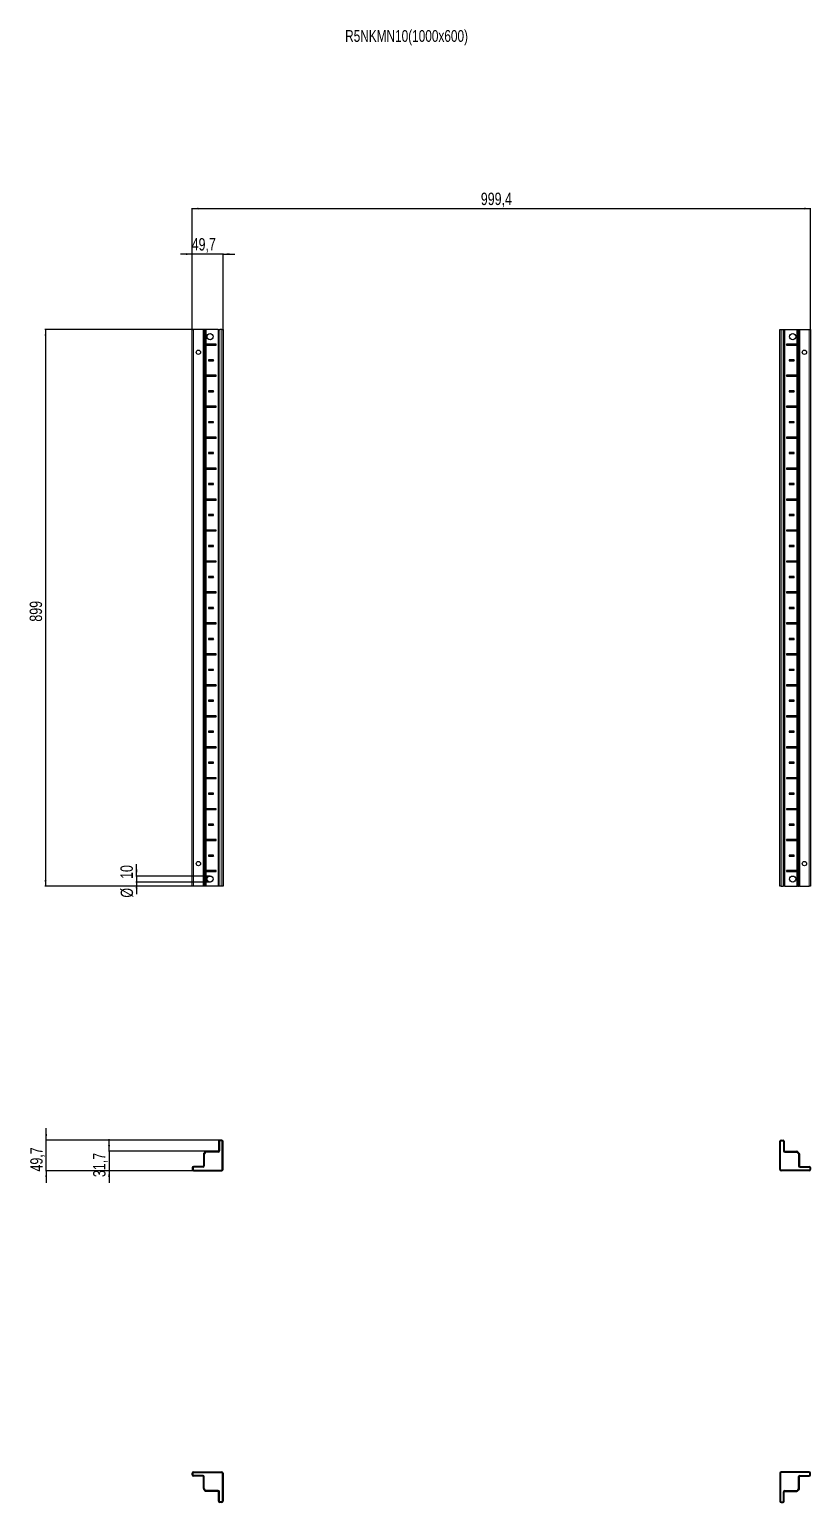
# Model space of a CAD drawing. Header units: millimetres. Extents: x -199 to 3538, y -1847 to 1507.
# Drawn here: x -199 to 1063, y -1847 to 532 of the extents above; entities that cross this region are included whole.
import ezdxf

# ---------------------------------------------------------------- set-up
doc = ezdxf.new("R2010")
doc.units = ezdxf.units.MM
doc.layers.add('FORMAT', color=7, linetype='Continuous')
doc.styles.add('SLDTEXTSTYLE0', font='TXT', dxfattribs={"width": 0.75})
doc.dimstyles.new('SLDDIMSTYLE0', dxfattribs={"dimtxt": 20, "dimasz": 10, "dimexe": 0, "dimexo": 0.0625, "dimgap": 5, "dimtad": 2, "dimdec": 1, "dimrnd": 1e-09, "dimzin": 12, "dimdsep": 46, "dimtxsty": 'SLDTEXTSTYLE0', "dimsah": 1, "dimcen": 0.09, "dimadec": 0, "dimazin": 3, "dimtfac": 1, "dimtofl": 0, "dimtmove": 0, "dimatfit": 3, "dimfxl": 0, "dimfrac": 2, "dimtolj": 1, "dimtzin": 12, "dimarcsym": 0})
doc.dimstyles.new('SLDDIMSTYLE1', dxfattribs={"dimtxt": 20, "dimasz": 10, "dimexe": 0, "dimexo": 0.0625, "dimgap": 5, "dimtad": 2, "dimdec": 1, "dimrnd": 1e-09, "dimzin": 12, "dimdsep": 46, "dimtxsty": 'SLDTEXTSTYLE0', "dimsah": 1, "dimcen": 0.09, "dimadec": 0, "dimazin": 3, "dimtfac": 1, "dimtmove": 0, "dimatfit": 0, "dimfxl": 0, "dimfrac": 2, "dimtolj": 1, "dimtzin": 12, "dimarcsym": 0})

# ---------------------------------------------------------------- blocks, each defined once
blk = doc.blocks.new('_D')
at = {"layer": 'FORMAT'}
for p, q in [((86.4, 47.2), (-174.2, 47.2)), ((-173.2, 47.2), (-173.2, -851.8)), ((86.4, -851.8), (-174.2, -851.8))]:
    blk.add_line(p, q, dxfattribs=at)
for points in [[(-173.2, 47.2), (-174.7, 37.2), (-171.6, 37.2)], [(-173.2, -851.8), (-171.6, -841.8), (-174.7, -841.8)]]:
    blk.add_solid(points, dxfattribs=at)
at = {"layer": 'FORMAT', "insert": (-198.9, -424.5), "char_height": 20, "attachment_point": 1, "rotation": 90, "style": 'SLDTEXTSTYLE0'}
blk.add_mtext('899', dxfattribs=at)
blk = doc.blocks.new('_D_1')
at = {"layer": 'FORMAT'}
for p, q in [((64, 47.2), (64, 243.6)), ((64, 242.6), (1063.4, 242.6)), ((1063.4, 47.2), (1063.4, 243.6))]:
    blk.add_line(p, q, dxfattribs=at)
for points in [[(64, 242.6), (74, 241.1), (74, 244.2)], [(1063.4, 242.6), (1053.4, 244.2), (1053.4, 241.1)]]:
    blk.add_solid(points, dxfattribs=at)
at = {"layer": 'FORMAT', "insert": (530.4, 268.4), "char_height": 20, "attachment_point": 1, "style": 'SLDTEXTSTYLE0'}
blk.add_mtext('999,4', dxfattribs=at)
blk = doc.blocks.new('_D_2')
at = {"layer": 'FORMAT'}
for p, q in [((64, 169.2), (44.7, 169.2)), ((64, 47.2), (64, 170.2)), ((113.7, 169.2), (64, 169.2)), ((113.7, 47.2), (113.7, 170.2)), ((113.7, 169.2), (132.9, 169.2))]:
    blk.add_line(p, q, dxfattribs=at)
for points in [[(64, 169.2), (54, 170.7), (54, 167.7)], [(113.7, 169.2), (123.7, 167.7), (123.7, 170.7)]]:
    blk.add_solid(points, dxfattribs=at)
at = {"layer": 'FORMAT', "insert": (63, 195), "char_height": 20, "attachment_point": 1, "style": 'SLDTEXTSTYLE0'}
blk.add_mtext('49,7', dxfattribs=at)
blk = doc.blocks.new('_D_3')
at = {"layer": 'FORMAT'}
for p, q in [((-26, -835.3), (-26, -816.1)), ((92.8, -835.3), (-27, -835.3)), ((92.8, -845.3), (-27, -845.3)), ((-26, -835.3), (-26, -845.3)), ((-26, -845.3), (-26, -864.5))]:
    blk.add_line(p, q, dxfattribs=at)
for points in [[(-26, -835.3), (-24.5, -825.3), (-27.6, -825.3)], [(-26, -845.3), (-27.6, -855.3), (-24.5, -855.3)]]:
    blk.add_solid(points, dxfattribs=at)
at = {"layer": 'FORMAT', "char_height": 20, "attachment_point": 1, "rotation": 90, "style": 'SLDTEXTSTYLE0'}
for s, insert in [('10', (-52.1, -840)), ('%%c', (-51.8, -870.2))]:
    blk.add_mtext(s, dxfattribs=dict(at, insert=insert))
blk = doc.blocks.new('_D_5')
at = {"layer": 'FORMAT'}
for p, q in [((-172.2, -1261.8), (-172.2, -1242.5)), ((108.5, -1261.8), (-173.2, -1261.8)), ((-172.2, -1311.5), (-172.2, -1261.8)), ((66, -1311.5), (-173.2, -1311.5)), ((-172.2, -1311.5), (-172.2, -1330.7))]:
    blk.add_line(p, q, dxfattribs=at)
for points in [[(-172.2, -1261.8), (-170.6, -1251.8), (-173.7, -1251.8)], [(-172.2, -1311.5), (-173.7, -1321.5), (-170.6, -1321.5)]]:
    blk.add_solid(points, dxfattribs=at)
at = {"layer": 'FORMAT', "insert": (-197.9, -1312.5), "char_height": 20, "attachment_point": 1, "rotation": 90, "style": 'SLDTEXTSTYLE0'}
blk.add_mtext('49,7', dxfattribs=at)
blk = doc.blocks.new('_D_6')
at = {"layer": 'FORMAT'}
for p, q in [((-70.5, -1279.8), (-70.5, -1260.5)), ((86.4, -1279.8), (-71.5, -1279.8)), ((-70.5, -1279.8), (-70.5, -1311.5)), ((66, -1311.5), (-71.5, -1311.5)), ((-70.5, -1311.5), (-70.5, -1330.7))]:
    blk.add_line(p, q, dxfattribs=at)
for points in [[(-70.5, -1279.8), (-69, -1269.8), (-72.1, -1269.8)], [(-70.5, -1311.5), (-72.1, -1321.5), (-69, -1321.5)]]:
    blk.add_solid(points, dxfattribs=at)
at = {"layer": 'FORMAT', "insert": (-96.3, -1321.5), "char_height": 20, "attachment_point": 1, "rotation": 90, "style": 'SLDTEXTSTYLE0'}
blk.add_mtext('31,7', dxfattribs=at)

msp = doc.modelspace()

# ---------------------------------------------------------------- linework, layer by layer
at = {"color": 7, "linetype": 'Continuous', "lineweight": 25}
for p, q in [((63.98, -851.79), (63.98, 47.21)), ((63.98, 47.21), (65.98, 47.21)), ((81.33, 47.21), (65.98, 47.21)), ((81.33, 47.21), (81.98, 47.21)), ((81.98, -851.79), (81.98, 47.21)), ((81.98, 47.21), (82.56, 47.21)), ((83.77, 47.21), (82.56, 47.21)), ((83.77, -851.79), (83.77, 47.21)), ((83.8, 47.21), (83.77, 47.21)), ((83.8, -851.79), (83.8, 47.21)), ((85.01, 47.21), (83.8, 47.21)), ((85.01, 47.21), (86.42, 47.21)), ((105.83, 47.21), (86.42, 47.21)), ((105.83, 47.21), (106.48, 47.21)), ((106.48, -851.79), (106.48, 47.21)), ((106.48, 47.21), (108.48, 47.21)), ((111.68, 47.21), (108.48, 47.21)), ((111.68, 47.21), (113.68, 47.21)), ((113.68, 47.21), (113.68, -851.79)), ((1013.68, -851.79), (1013.68, 47.21)), ((1013.68, 47.21), (1015.68, 47.21)), ((1015.68, 47.21), (1018.88, 47.21)), ((1018.88, 47.21), (1020.88, 47.21)), ((1020.88, 47.21), (1020.88, -851.79)), ((1020.88, 47.21), (1021.53, 47.21)), ((1021.53, 47.21), (1040.93, 47.21)), ((1040.93, 47.21), (1042.34, 47.21)), ((1042.34, 47.21), (1043.55, 47.21)), ((1043.55, 47.21), (1043.55, -851.79)), ((1043.55, 47.21), (1043.58, 47.21)), ((1043.58, 47.21), (1043.58, -851.79)), ((1043.58, 47.21), (1044.79, 47.21)), ((1044.79, 47.21), (1045.38, 47.21)), ((1045.38, 47.21), (1045.38, -851.79)), ((1045.38, 47.21), (1046.03, 47.21)), ((1046.03, 47.21), (1061.38, 47.21)), ((1061.38, 47.21), (1063.38, 47.21)), ((1063.38, 47.21), (1063.38, -851.79)), ((85.93, 23.35), (85.93, 22.06)), ((86.58, 22.71), (85.93, 23.35)), ((86.58, 22.71), (85.93, 22.06)), ((102.83, 23.46), (86.42, 23.46)), ((86.42, 21.96), (102.83, 21.96)), ((102.08, 22.71), (86.58, 22.71)), ((102.08, 22.71), (102.83, 23.46)), ((102.08, 22.71), (102.83, 21.96)), ((102.83, 21.96), (102.83, 23.46)), ((1025.28, 22.71), (1024.53, 23.46)), ((1040.93, 23.46), (1024.53, 23.46)), ((1024.53, 23.46), (1024.53, 21.96)), ((1025.28, 22.71), (1024.53, 21.96)), ((1024.53, 21.96), (1040.93, 21.96)), ((1025.28, 22.71), (1040.78, 22.71)), ((1040.78, 22.71), (1041.42, 23.35)), ((1040.78, 22.71), (1041.42, 22.06)), ((1041.42, 22.06), (1041.42, 23.35)), ((98.33, -1.54), (90.33, -1.54)), ((90.33, -1.54), (90.33, -3.04)), ((91.08, -2.29), (90.33, -1.54)), ((91.08, -2.29), (90.33, -3.04)), ((90.33, -3.04), (98.33, -3.04)), ((97.58, -2.29), (91.08, -2.29)), ((97.58, -2.29), (98.33, -1.54)), ((97.58, -2.29), (98.33, -3.04)), ((98.33, -3.04), (98.33, -1.54)), ((1029.78, -2.29), (1029.03, -1.54)), ((1029.03, -1.54), (1029.03, -3.04)), ((1037.03, -1.54), (1029.03, -1.54)), ((1029.78, -2.29), (1029.03, -3.04)), ((1029.03, -3.04), (1037.03, -3.04)), ((1029.78, -2.29), (1036.28, -2.29)), ((1036.28, -2.29), (1037.03, -1.54)), ((1036.28, -2.29), (1037.03, -3.04)), ((1037.03, -3.04), (1037.03, -1.54)), ((85.93, -26.65), (85.93, -27.94)), ((86.58, -27.29), (85.93, -26.65)), ((86.58, -27.29), (85.93, -27.94)), ((102.83, -26.54), (86.42, -26.54)), ((86.42, -28.04), (102.83, -28.04)), ((102.08, -27.29), (86.58, -27.29)), ((102.08, -27.29), (102.83, -26.54)), ((102.08, -27.29), (102.83, -28.04)), ((102.83, -28.04), (102.83, -26.54)), ((1025.28, -27.29), (1024.53, -26.54)), ((1040.93, -26.54), (1024.53, -26.54)), ((1024.53, -26.54), (1024.53, -28.04)), ((1025.28, -27.29), (1024.53, -28.04)), ((1024.53, -28.04), (1040.93, -28.04)), ((1025.28, -27.29), (1040.78, -27.29)), ((1040.78, -27.29), (1041.42, -26.65)), ((1040.78, -27.29), (1041.42, -27.94)), ((1041.42, -27.94), (1041.42, -26.65)), ((98.33, -51.54), (90.33, -51.54)), ((90.33, -51.54), (90.33, -53.04)), ((91.08, -52.29), (90.33, -51.54)), ((91.08, -52.29), (90.33, -53.04)), ((90.33, -53.04), (98.33, -53.04)), ((97.58, -52.29), (91.08, -52.29)), ((97.58, -52.29), (98.33, -51.54)), ((97.58, -52.29), (98.33, -53.04)), ((98.33, -53.04), (98.33, -51.54)), ((1029.78, -52.29), (1029.03, -51.54)), ((1037.03, -51.54), (1029.03, -51.54)), ((1029.03, -51.54), (1029.03, -53.04)), ((1029.78, -52.29), (1029.03, -53.04)), ((1029.03, -53.04), (1037.03, -53.04)), ((1029.78, -52.29), (1036.28, -52.29)), ((1036.28, -52.29), (1037.03, -51.54)), ((1036.28, -52.29), (1037.03, -53.04)), ((1037.03, -53.04), (1037.03, -51.54)), ((85.93, -76.65), (85.93, -77.94)), ((86.58, -77.29), (85.93, -76.65)), ((86.58, -77.29), (85.93, -77.94)), ((102.83, -76.54), (86.42, -76.54)), ((86.42, -78.04), (102.83, -78.04)), ((102.08, -77.29), (86.58, -77.29)), ((102.08, -77.29), (102.83, -76.54)), ((102.08, -77.29), (102.83, -78.04)), ((102.83, -78.04), (102.83, -76.54)), ((1025.28, -77.29), (1024.53, -76.54)), ((1040.93, -76.54), (1024.53, -76.54)), ((1024.53, -76.54), (1024.53, -78.04)), ((1025.28, -77.29), (1024.53, -78.04)), ((1024.53, -78.04), (1040.93, -78.04)), ((1025.28, -77.29), (1040.78, -77.29)), ((1040.78, -77.29), (1041.42, -76.65)), ((1040.78, -77.29), (1041.42, -77.94)), ((1041.42, -77.94), (1041.42, -76.65)), ((98.33, -101.54), (90.33, -101.54)), ((90.33, -101.54), (90.33, -103.04)), ((91.08, -102.29), (90.33, -101.54)), ((91.08, -102.29), (90.33, -103.04)), ((90.33, -103.04), (98.33, -103.04)), ((97.58, -102.29), (91.08, -102.29)), ((97.58, -102.29), (98.33, -101.54)), ((97.58, -102.29), (98.33, -103.04)), ((98.33, -103.04), (98.33, -101.54)), ((1029.78, -102.29), (1029.03, -101.54)), ((1037.03, -101.54), (1029.03, -101.54)), ((1029.03, -101.54), (1029.03, -103.04)), ((1029.78, -102.29), (1029.03, -103.04)), ((1029.03, -103.04), (1037.03, -103.04)), ((1029.78, -102.29), (1036.28, -102.29)), ((1036.28, -102.29), (1037.03, -101.54)), ((1036.28, -102.29), (1037.03, -103.04)), ((1037.03, -103.04), (1037.03, -101.54)), ((85.93, -126.65), (85.93, -127.94)), ((86.58, -127.29), (85.93, -126.65)), ((86.58, -127.29), (85.93, -127.94)), ((102.83, -126.54), (86.42, -126.54)), ((86.42, -128.04), (102.83, -128.04)), ((102.08, -127.29), (86.58, -127.29)), ((102.08, -127.29), (102.83, -126.54)), ((102.08, -127.29), (102.83, -128.04)), ((102.83, -128.04), (102.83, -126.54)), ((1025.28, -127.29), (1024.53, -126.54)), ((1040.93, -126.54), (1024.53, -126.54)), ((1024.53, -126.54), (1024.53, -128.04)), ((1025.28, -127.29), (1024.53, -128.04)), ((1024.53, -128.04), (1040.93, -128.04)), ((1025.28, -127.29), (1040.78, -127.29)), ((1040.78, -127.29), (1041.42, -126.65)), ((1040.78, -127.29), (1041.42, -127.94)), ((1041.42, -127.94), (1041.42, -126.65)), ((98.33, -151.54), (90.33, -151.54)), ((90.33, -151.54), (90.33, -153.04)), ((91.08, -152.29), (90.33, -151.54)), ((91.08, -152.29), (90.33, -153.04)), ((90.33, -153.04), (98.33, -153.04)), ((97.58, -152.29), (91.08, -152.29)), ((97.58, -152.29), (98.33, -151.54)), ((97.58, -152.29), (98.33, -153.04)), ((98.33, -153.04), (98.33, -151.54)), ((1029.78, -152.29), (1029.03, -151.54)), ((1037.03, -151.54), (1029.03, -151.54)), ((1029.03, -151.54), (1029.03, -153.04)), ((1029.78, -152.29), (1029.03, -153.04)), ((1029.03, -153.04), (1037.03, -153.04)), ((1029.78, -152.29), (1036.28, -152.29)), ((1036.28, -152.29), (1037.03, -151.54)), ((1036.28, -152.29), (1037.03, -153.04)), ((1037.03, -153.04), (1037.03, -151.54)), ((85.93, -176.65), (85.93, -177.94)), ((86.58, -177.29), (85.93, -176.65)), ((86.58, -177.29), (85.93, -177.94)), ((102.83, -176.54), (86.42, -176.54)), ((86.42, -178.04), (102.83, -178.04)), ((102.08, -177.29), (86.58, -177.29)), ((102.08, -177.29), (102.83, -176.54)), ((102.08, -177.29), (102.83, -178.04)), ((102.83, -178.04), (102.83, -176.54)), ((1025.28, -177.29), (1024.53, -176.54)), ((1040.93, -176.54), (1024.53, -176.54)), ((1024.53, -176.54), (1024.53, -178.04)), ((1025.28, -177.29), (1024.53, -178.04)), ((1024.53, -178.04), (1040.93, -178.04)), ((1025.28, -177.29), (1040.78, -177.29)), ((1040.78, -177.29), (1041.42, -176.65)), ((1040.78, -177.29), (1041.42, -177.94)), ((1041.42, -177.94), (1041.42, -176.65)), ((98.33, -201.54), (90.33, -201.54)), ((90.33, -201.54), (90.33, -203.04)), ((91.08, -202.29), (90.33, -201.54)), ((91.08, -202.29), (90.33, -203.04)), ((90.33, -203.04), (98.33, -203.04)), ((97.58, -202.29), (91.08, -202.29)), ((97.58, -202.29), (98.33, -201.54)), ((97.58, -202.29), (98.33, -203.04)), ((98.33, -203.04), (98.33, -201.54)), ((1029.78, -202.29), (1029.03, -201.54)), ((1037.03, -201.54), (1029.03, -201.54)), ((1029.03, -201.54), (1029.03, -203.04)), ((1029.78, -202.29), (1029.03, -203.04)), ((1029.03, -203.04), (1037.03, -203.04)), ((1029.78, -202.29), (1036.28, -202.29)), ((1036.28, -202.29), (1037.03, -201.54)), ((1036.28, -202.29), (1037.03, -203.04)), ((1037.03, -203.04), (1037.03, -201.54)), ((85.93, -226.65), (85.93, -227.94)), ((86.58, -227.29), (85.93, -226.65)), ((86.58, -227.29), (85.93, -227.94)), ((102.83, -226.54), (86.42, -226.54)), ((86.42, -228.04), (102.83, -228.04)), ((102.08, -227.29), (86.58, -227.29)), ((102.08, -227.29), (102.83, -226.54)), ((102.08, -227.29), (102.83, -228.04)), ((102.83, -228.04), (102.83, -226.54)), ((1025.28, -227.29), (1024.53, -226.54)), ((1040.93, -226.54), (1024.53, -226.54)), ((1024.53, -226.54), (1024.53, -228.04)), ((1025.28, -227.29), (1024.53, -228.04)), ((1024.53, -228.04), (1040.93, -228.04)), ((1025.28, -227.29), (1040.78, -227.29)), ((1040.78, -227.29), (1041.42, -226.65)), ((1040.78, -227.29), (1041.42, -227.94)), ((1041.42, -227.94), (1041.42, -226.65)), ((98.33, -251.54), (90.33, -251.54)), ((90.33, -251.54), (90.33, -253.04)), ((91.08, -252.29), (90.33, -251.54)), ((91.08, -252.29), (90.33, -253.04)), ((90.33, -253.04), (98.33, -253.04)), ((97.58, -252.29), (91.08, -252.29)), ((97.58, -252.29), (98.33, -251.54)), ((97.58, -252.29), (98.33, -253.04)), ((98.33, -253.04), (98.33, -251.54)), ((1037.03, -251.54), (1029.03, -251.54)), ((1029.03, -251.54), (1029.03, -253.04)), ((1029.78, -252.29), (1029.03, -251.54)), ((1029.78, -252.29), (1029.03, -253.04)), ((1029.03, -253.04), (1037.03, -253.04)), ((1029.78, -252.29), (1036.28, -252.29)), ((1036.28, -252.29), (1037.03, -251.54)), ((1036.28, -252.29), (1037.03, -253.04)), ((1037.03, -253.04), (1037.03, -251.54)), ((85.93, -276.65), (85.93, -277.94)), ((86.58, -277.29), (85.93, -276.65)), ((86.58, -277.29), (85.93, -277.94)), ((102.83, -276.54), (86.42, -276.54)), ((86.42, -278.04), (102.83, -278.04)), ((102.08, -277.29), (86.58, -277.29)), ((102.08, -277.29), (102.83, -276.54)), ((102.08, -277.29), (102.83, -278.04)), ((102.83, -278.04), (102.83, -276.54)), ((1040.93, -276.54), (1024.53, -276.54)), ((1024.53, -276.54), (1024.53, -278.04)), ((1025.28, -277.29), (1024.53, -276.54)), ((1025.28, -277.29), (1024.53, -278.04)), ((1024.53, -278.04), (1040.93, -278.04)), ((1025.28, -277.29), (1040.78, -277.29)), ((1040.78, -277.29), (1041.42, -276.65)), ((1040.78, -277.29), (1041.42, -277.94)), ((1041.42, -277.94), (1041.42, -276.65)), ((98.33, -301.54), (90.33, -301.54)), ((90.33, -301.54), (90.33, -303.04)), ((91.08, -302.29), (90.33, -301.54)), ((91.08, -302.29), (90.33, -303.04)), ((90.33, -303.04), (98.33, -303.04)), ((97.58, -302.29), (91.08, -302.29)), ((97.58, -302.29), (98.33, -301.54)), ((97.58, -302.29), (98.33, -303.04)), ((98.33, -303.04), (98.33, -301.54)), ((1037.03, -301.54), (1029.03, -301.54)), ((1029.03, -301.54), (1029.03, -303.04)), ((1029.78, -302.29), (1029.03, -301.54)), ((1029.78, -302.29), (1029.03, -303.04)), ((1029.03, -303.04), (1037.03, -303.04)), ((1029.78, -302.29), (1036.28, -302.29)), ((1036.28, -302.29), (1037.03, -301.54)), ((1036.28, -302.29), (1037.03, -303.04)), ((1037.03, -303.04), (1037.03, -301.54)), ((85.93, -326.65), (85.93, -327.94)), ((86.58, -327.29), (85.93, -326.65)), ((86.58, -327.29), (85.93, -327.94)), ((102.83, -326.54), (86.42, -326.54)), ((86.42, -328.04), (102.83, -328.04)), ((102.08, -327.29), (86.58, -327.29)), ((102.08, -327.29), (102.83, -326.54)), ((102.08, -327.29), (102.83, -328.04)), ((102.83, -328.04), (102.83, -326.54)), ((1040.93, -326.54), (1024.53, -326.54)), ((1024.53, -326.54), (1024.53, -328.04)), ((1025.28, -327.29), (1024.53, -326.54)), ((1025.28, -327.29), (1024.53, -328.04)), ((1024.53, -328.04), (1040.93, -328.04)), ((1025.28, -327.29), (1040.78, -327.29)), ((1040.78, -327.29), (1041.42, -326.65)), ((1040.78, -327.29), (1041.42, -327.94)), ((1041.42, -327.94), (1041.42, -326.65)), ((98.33, -351.54), (90.33, -351.54)), ((90.33, -351.54), (90.33, -353.04)), ((91.08, -352.29), (90.33, -351.54)), ((91.08, -352.29), (90.33, -353.04)), ((90.33, -353.04), (98.33, -353.04)), ((97.58, -352.29), (91.08, -352.29)), ((97.58, -352.29), (98.33, -351.54)), ((97.58, -352.29), (98.33, -353.04)), ((98.33, -353.04), (98.33, -351.54)), ((1037.03, -351.54), (1029.03, -351.54)), ((1029.03, -351.54), (1029.03, -353.04)), ((1029.78, -352.29), (1029.03, -351.54)), ((1029.78, -352.29), (1029.03, -353.04)), ((1029.03, -353.04), (1037.03, -353.04)), ((1029.78, -352.29), (1036.28, -352.29)), ((1036.28, -352.29), (1037.03, -351.54)), ((1036.28, -352.29), (1037.03, -353.04)), ((1037.03, -353.04), (1037.03, -351.54)), ((85.93, -376.65), (85.93, -377.94)), ((86.58, -377.29), (85.93, -376.65)), ((86.58, -377.29), (85.93, -377.94)), ((102.83, -376.54), (86.42, -376.54)), ((86.42, -378.04), (102.83, -378.04)), ((102.08, -377.29), (86.58, -377.29)), ((102.08, -377.29), (102.83, -376.54)), ((102.08, -377.29), (102.83, -378.04)), ((102.83, -378.04), (102.83, -376.54)), ((1040.93, -376.54), (1024.53, -376.54)), ((1024.53, -376.54), (1024.53, -378.04)), ((1025.28, -377.29), (1024.53, -376.54)), ((1025.28, -377.29), (1024.53, -378.04)), ((1024.53, -378.04), (1040.93, -378.04)), ((1025.28, -377.29), (1040.78, -377.29)), ((1040.78, -377.29), (1041.42, -376.65)), ((1040.78, -377.29), (1041.42, -377.94)), ((1041.42, -377.94), (1041.42, -376.65)), ((98.33, -401.54), (90.33, -401.54)), ((90.33, -401.54), (90.33, -403.04)), ((91.08, -402.29), (90.33, -401.54)), ((91.08, -402.29), (90.33, -403.04)), ((90.33, -403.04), (98.33, -403.04)), ((97.58, -402.29), (91.08, -402.29)), ((97.58, -402.29), (98.33, -401.54)), ((97.58, -402.29), (98.33, -403.04)), ((98.33, -403.04), (98.33, -401.54)), ((1037.03, -401.54), (1029.03, -401.54)), ((1029.03, -401.54), (1029.03, -403.04)), ((1029.78, -402.29), (1029.03, -401.54)), ((1029.78, -402.29), (1029.03, -403.04)), ((1029.03, -403.04), (1037.03, -403.04)), ((1029.78, -402.29), (1036.28, -402.29)), ((1036.28, -402.29), (1037.03, -401.54)), ((1036.28, -402.29), (1037.03, -403.04)), ((1037.03, -403.04), (1037.03, -401.54)), ((85.93, -426.65), (85.93, -427.94)), ((86.58, -427.29), (85.93, -426.65)), ((86.58, -427.29), (85.93, -427.94)), ((102.83, -426.54), (86.42, -426.54)), ((86.42, -428.04), (102.83, -428.04)), ((102.08, -427.29), (86.58, -427.29)), ((102.08, -427.29), (102.83, -426.54)), ((102.08, -427.29), (102.83, -428.04)), ((102.83, -428.04), (102.83, -426.54)), ((1040.93, -426.54), (1024.53, -426.54)), ((1024.53, -426.54), (1024.53, -428.04)), ((1025.28, -427.29), (1024.53, -426.54)), ((1025.28, -427.29), (1024.53, -428.04)), ((1024.53, -428.04), (1040.93, -428.04)), ((1025.28, -427.29), (1040.78, -427.29)), ((1040.78, -427.29), (1041.42, -426.65)), ((1040.78, -427.29), (1041.42, -427.94)), ((1041.42, -427.94), (1041.42, -426.65)), ((98.33, -451.54), (90.33, -451.54)), ((90.33, -451.54), (90.33, -453.04)), ((91.08, -452.29), (90.33, -451.54)), ((97.58, -452.29), (98.33, -451.54)), ((98.33, -453.04), (98.33, -451.54)), ((1037.03, -451.54), (1029.03, -451.54)), ((1029.03, -451.54), (1029.03, -453.04)), ((1029.78, -452.29), (1029.03, -451.54)), ((1036.28, -452.29), (1037.03, -451.54)), ((1037.03, -453.04), (1037.03, -451.54)), ((91.08, -452.29), (90.33, -453.04)), ((90.33, -453.04), (98.33, -453.04)), ((97.58, -452.29), (91.08, -452.29)), ((97.58, -452.29), (98.33, -453.04)), ((1029.78, -452.29), (1029.03, -453.04)), ((1029.03, -453.04), (1037.03, -453.04)), ((1029.78, -452.29), (1036.28, -452.29)), ((1036.28, -452.29), (1037.03, -453.04)), ((85.93, -476.65), (85.93, -477.94)), ((86.58, -477.29), (85.93, -476.65)), ((86.58, -477.29), (85.93, -477.94)), ((102.83, -476.54), (86.42, -476.54)), ((86.42, -478.04), (102.83, -478.04)), ((102.08, -477.29), (86.58, -477.29)), ((102.08, -477.29), (102.83, -476.54)), ((102.08, -477.29), (102.83, -478.04)), ((102.83, -478.04), (102.83, -476.54)), ((1040.93, -476.54), (1024.53, -476.54)), ((1024.53, -476.54), (1024.53, -478.04)), ((1025.28, -477.29), (1024.53, -476.54)), ((1025.28, -477.29), (1024.53, -478.04)), ((1024.53, -478.04), (1040.93, -478.04)), ((1025.28, -477.29), (1040.78, -477.29)), ((1040.78, -477.29), (1041.42, -476.65)), ((1040.78, -477.29), (1041.42, -477.94)), ((1041.42, -477.94), (1041.42, -476.65)), ((98.33, -501.54), (90.33, -501.54)), ((90.33, -501.54), (90.33, -503.04)), ((91.08, -502.29), (90.33, -501.54)), ((91.08, -502.29), (90.33, -503.04)), ((90.33, -503.04), (98.33, -503.04)), ((97.58, -502.29), (91.08, -502.29)), ((97.58, -502.29), (98.33, -501.54)), ((97.58, -502.29), (98.33, -503.04)), ((98.33, -503.04), (98.33, -501.54)), ((1037.03, -501.54), (1029.03, -501.54)), ((1029.03, -501.54), (1029.03, -503.04)), ((1029.78, -502.29), (1029.03, -501.54)), ((1029.78, -502.29), (1029.03, -503.04)), ((1029.03, -503.04), (1037.03, -503.04)), ((1029.78, -502.29), (1036.28, -502.29)), ((1036.28, -502.29), (1037.03, -501.54)), ((1036.28, -502.29), (1037.03, -503.04)), ((1037.03, -503.04), (1037.03, -501.54)), ((85.93, -526.65), (85.93, -527.94)), ((86.58, -527.29), (85.93, -526.65)), ((86.58, -527.29), (85.93, -527.94)), ((102.83, -526.54), (86.42, -526.54)), ((86.42, -528.04), (102.83, -528.04)), ((102.08, -527.29), (86.58, -527.29)), ((102.08, -527.29), (102.83, -526.54)), ((102.08, -527.29), (102.83, -528.04)), ((102.83, -528.04), (102.83, -526.54)), ((1040.93, -526.54), (1024.53, -526.54)), ((1024.53, -526.54), (1024.53, -528.04)), ((1025.28, -527.29), (1024.53, -526.54)), ((1025.28, -527.29), (1024.53, -528.04)), ((1024.53, -528.04), (1040.93, -528.04)), ((1025.28, -527.29), (1040.78, -527.29)), ((1040.78, -527.29), (1041.42, -526.65)), ((1040.78, -527.29), (1041.42, -527.94)), ((1041.42, -527.94), (1041.42, -526.65)), ((98.33, -551.54), (90.33, -551.54)), ((90.33, -551.54), (90.33, -553.04)), ((91.08, -552.29), (90.33, -551.54)), ((91.08, -552.29), (90.33, -553.04)), ((90.33, -553.04), (98.33, -553.04)), ((97.58, -552.29), (91.08, -552.29)), ((97.58, -552.29), (98.33, -551.54)), ((97.58, -552.29), (98.33, -553.04)), ((98.33, -553.04), (98.33, -551.54)), ((1037.03, -551.54), (1029.03, -551.54)), ((1029.03, -551.54), (1029.03, -553.04)), ((1029.78, -552.29), (1029.03, -551.54)), ((1029.78, -552.29), (1029.03, -553.04)), ((1029.03, -553.04), (1037.03, -553.04)), ((1029.78, -552.29), (1036.28, -552.29)), ((1036.28, -552.29), (1037.03, -551.54)), ((1036.28, -552.29), (1037.03, -553.04)), ((1037.03, -553.04), (1037.03, -551.54)), ((85.93, -576.65), (85.93, -577.94)), ((86.58, -577.29), (85.93, -576.65)), ((86.58, -577.29), (85.93, -577.94)), ((102.83, -576.54), (86.42, -576.54)), ((86.42, -578.04), (102.83, -578.04)), ((102.08, -577.29), (86.58, -577.29)), ((102.08, -577.29), (102.83, -576.54)), ((102.08, -577.29), (102.83, -578.04)), ((102.83, -578.04), (102.83, -576.54)), ((1040.93, -576.54), (1024.53, -576.54)), ((1024.53, -576.54), (1024.53, -578.04)), ((1025.28, -577.29), (1024.53, -576.54)), ((1025.28, -577.29), (1024.53, -578.04)), ((1024.53, -578.04), (1040.93, -578.04)), ((1025.28, -577.29), (1040.78, -577.29)), ((1040.78, -577.29), (1041.42, -576.65)), ((1040.78, -577.29), (1041.42, -577.94)), ((1041.42, -577.94), (1041.42, -576.65)), ((98.33, -601.54), (90.33, -601.54)), ((90.33, -601.54), (90.33, -603.04)), ((91.08, -602.29), (90.33, -601.54)), ((91.08, -602.29), (90.33, -603.04)), ((90.33, -603.04), (98.33, -603.04)), ((97.58, -602.29), (91.08, -602.29)), ((97.58, -602.29), (98.33, -601.54)), ((97.58, -602.29), (98.33, -603.04)), ((98.33, -603.04), (98.33, -601.54)), ((1037.03, -601.54), (1029.03, -601.54)), ((1029.03, -601.54), (1029.03, -603.04)), ((1029.78, -602.29), (1029.03, -601.54)), ((1029.78, -602.29), (1029.03, -603.04)), ((1029.03, -603.04), (1037.03, -603.04)), ((1029.78, -602.29), (1036.28, -602.29)), ((1036.28, -602.29), (1037.03, -601.54)), ((1036.28, -602.29), (1037.03, -603.04)), ((1037.03, -603.04), (1037.03, -601.54)), ((86.58, -627.29), (85.93, -626.65)), ((85.93, -626.65), (85.93, -627.94)), ((86.58, -627.29), (85.93, -627.94)), ((102.83, -626.54), (86.42, -626.54)), ((86.42, -628.04), (102.83, -628.04)), ((102.08, -627.29), (86.58, -627.29)), ((102.08, -627.29), (102.83, -626.54)), ((102.08, -627.29), (102.83, -628.04)), ((102.83, -628.04), (102.83, -626.54)), ((1040.93, -626.54), (1024.53, -626.54)), ((1024.53, -626.54), (1024.53, -628.04)), ((1025.28, -627.29), (1024.53, -626.54)), ((1025.28, -627.29), (1024.53, -628.04)), ((1024.53, -628.04), (1040.93, -628.04)), ((1025.28, -627.29), (1040.78, -627.29)), ((1040.78, -627.29), (1041.42, -626.65)), ((1040.78, -627.29), (1041.42, -627.94)), ((1041.42, -627.94), (1041.42, -626.65)), ((98.33, -651.54), (90.33, -651.54)), ((90.33, -651.54), (90.33, -653.04)), ((91.08, -652.29), (90.33, -651.54)), ((91.08, -652.29), (90.33, -653.04)), ((90.33, -653.04), (98.33, -653.04)), ((97.58, -652.29), (91.08, -652.29)), ((97.58, -652.29), (98.33, -651.54)), ((97.58, -652.29), (98.33, -653.04)), ((98.33, -653.04), (98.33, -651.54)), ((1037.03, -651.54), (1029.03, -651.54)), ((1029.03, -651.54), (1029.03, -653.04)), ((1029.78, -652.29), (1029.03, -651.54)), ((1029.78, -652.29), (1029.03, -653.04)), ((1029.03, -653.04), (1037.03, -653.04)), ((1029.78, -652.29), (1036.28, -652.29)), ((1036.28, -652.29), (1037.03, -651.54)), ((1036.28, -652.29), (1037.03, -653.04)), ((1037.03, -653.04), (1037.03, -651.54)), ((85.93, -676.65), (85.93, -677.94)), ((86.58, -677.29), (85.93, -676.65)), ((86.58, -677.29), (85.93, -677.94)), ((102.83, -676.54), (86.42, -676.54)), ((86.42, -678.04), (102.83, -678.04)), ((102.08, -677.29), (86.58, -677.29)), ((102.08, -677.29), (102.83, -676.54)), ((102.08, -677.29), (102.83, -678.04)), ((102.83, -678.04), (102.83, -676.54)), ((1040.93, -676.54), (1024.53, -676.54)), ((1024.53, -676.54), (1024.53, -678.04)), ((1025.28, -677.29), (1024.53, -676.54)), ((1025.28, -677.29), (1024.53, -678.04)), ((1024.53, -678.04), (1040.93, -678.04)), ((1025.28, -677.29), (1040.78, -677.29)), ((1040.78, -677.29), (1041.42, -676.65)), ((1040.78, -677.29), (1041.42, -677.94)), ((1041.42, -677.94), (1041.42, -676.65)), ((91.08, -702.29), (90.33, -701.54)), ((98.33, -701.54), (90.33, -701.54)), ((90.33, -701.54), (90.33, -703.04)), ((91.08, -702.29), (90.33, -703.04)), ((90.33, -703.04), (98.33, -703.04)), ((97.58, -702.29), (91.08, -702.29)), ((97.58, -702.29), (98.33, -701.54)), ((97.58, -702.29), (98.33, -703.04)), ((98.33, -703.04), (98.33, -701.54)), ((1037.03, -701.54), (1029.03, -701.54)), ((1029.03, -701.54), (1029.03, -703.04)), ((1029.78, -702.29), (1029.03, -701.54)), ((1029.78, -702.29), (1029.03, -703.04)), ((1029.03, -703.04), (1037.03, -703.04)), ((1029.78, -702.29), (1036.28, -702.29)), ((1036.28, -702.29), (1037.03, -701.54)), ((1036.28, -702.29), (1037.03, -703.04)), ((1037.03, -703.04), (1037.03, -701.54)), ((85.93, -726.65), (85.93, -727.94)), ((86.58, -727.29), (85.93, -726.65)), ((86.58, -727.29), (85.93, -727.94)), ((102.83, -726.54), (86.42, -726.54)), ((86.42, -728.04), (102.83, -728.04)), ((102.08, -727.29), (86.58, -727.29)), ((102.08, -727.29), (102.83, -726.54)), ((102.08, -727.29), (102.83, -728.04)), ((102.83, -728.04), (102.83, -726.54)), ((1040.93, -726.54), (1024.53, -726.54)), ((1024.53, -726.54), (1024.53, -728.04)), ((1025.28, -727.29), (1024.53, -726.54)), ((1025.28, -727.29), (1024.53, -728.04)), ((1024.53, -728.04), (1040.93, -728.04)), ((1025.28, -727.29), (1040.78, -727.29)), ((1040.78, -727.29), (1041.42, -726.65)), ((1040.78, -727.29), (1041.42, -727.94)), ((1041.42, -727.94), (1041.42, -726.65)), ((98.33, -751.54), (90.33, -751.54)), ((90.33, -751.54), (90.33, -753.04)), ((91.08, -752.29), (90.33, -751.54)), ((91.08, -752.29), (90.33, -753.04)), ((90.33, -753.04), (98.33, -753.04)), ((97.58, -752.29), (91.08, -752.29)), ((97.58, -752.29), (98.33, -751.54)), ((97.58, -752.29), (98.33, -753.04)), ((98.33, -753.04), (98.33, -751.54)), ((1029.03, -751.54), (1029.03, -753.04)), ((1037.03, -751.54), (1029.03, -751.54)), ((1029.78, -752.29), (1029.03, -751.54)), ((1029.78, -752.29), (1029.03, -753.04)), ((1029.03, -753.04), (1037.03, -753.04)), ((1029.78, -752.29), (1036.28, -752.29)), ((1036.28, -752.29), (1037.03, -751.54)), ((1036.28, -752.29), (1037.03, -753.04)), ((1037.03, -753.04), (1037.03, -751.54)), ((85.93, -776.65), (85.93, -777.94)), ((86.58, -777.29), (85.93, -776.65)), ((86.58, -777.29), (85.93, -777.94)), ((102.83, -776.54), (86.42, -776.54)), ((86.42, -778.04), (102.83, -778.04)), ((102.08, -777.29), (86.58, -777.29)), ((102.08, -777.29), (102.83, -776.54)), ((102.08, -777.29), (102.83, -778.04)), ((102.83, -778.04), (102.83, -776.54)), ((1040.93, -776.54), (1024.53, -776.54)), ((1024.53, -776.54), (1024.53, -778.04)), ((1025.28, -777.29), (1024.53, -776.54)), ((1025.28, -777.29), (1024.53, -778.04)), ((1024.53, -778.04), (1040.93, -778.04)), ((1025.28, -777.29), (1040.78, -777.29)), ((1040.78, -777.29), (1041.42, -776.65)), ((1040.78, -777.29), (1041.42, -777.94)), ((1041.42, -777.94), (1041.42, -776.65)), ((98.33, -801.54), (90.33, -801.54)), ((90.33, -801.54), (90.33, -803.04)), ((91.08, -802.29), (90.33, -801.54)), ((91.08, -802.29), (90.33, -803.04)), ((90.33, -803.04), (98.33, -803.04)), ((97.58, -802.29), (91.08, -802.29)), ((97.58, -802.29), (98.33, -801.54)), ((97.58, -802.29), (98.33, -803.04)), ((98.33, -803.04), (98.33, -801.54)), ((1029.03, -801.54), (1029.03, -803.04)), ((1037.03, -801.54), (1029.03, -801.54)), ((1029.78, -802.29), (1029.03, -801.54)), ((1029.78, -802.29), (1029.03, -803.04)), ((1029.03, -803.04), (1037.03, -803.04)), ((1029.78, -802.29), (1036.28, -802.29)), ((1036.28, -802.29), (1037.03, -801.54)), ((1036.28, -802.29), (1037.03, -803.04)), ((1037.03, -803.04), (1037.03, -801.54)), ((85.93, -826.65), (85.93, -827.94)), ((86.58, -827.29), (85.93, -826.65)), ((86.58, -827.29), (85.93, -827.94)), ((102.83, -826.54), (86.42, -826.54)), ((86.42, -828.04), (102.83, -828.04)), ((102.08, -827.29), (86.58, -827.29)), ((102.08, -827.29), (102.83, -826.54)), ((102.08, -827.29), (102.83, -828.04)), ((102.83, -828.04), (102.83, -826.54)), ((1040.93, -826.54), (1024.53, -826.54)), ((1024.53, -826.54), (1024.53, -828.04)), ((1025.28, -827.29), (1024.53, -826.54)), ((1025.28, -827.29), (1024.53, -828.04)), ((1024.53, -828.04), (1040.93, -828.04)), ((1025.28, -827.29), (1040.78, -827.29)), ((1040.78, -827.29), (1041.42, -826.65)), ((1040.78, -827.29), (1041.42, -827.94)), ((1041.42, -827.94), (1041.42, -826.65)), ((65.98, -851.79), (63.98, -851.79)), ((81.33, -851.79), (65.98, -851.79)), ((81.98, -851.79), (81.33, -851.79)), ((82.56, -851.79), (81.98, -851.79)), ((83.77, -851.79), (82.56, -851.79)), ((83.8, -851.79), (83.77, -851.79)), ((85.01, -851.79), (83.8, -851.79)), ((86.42, -851.79), (85.01, -851.79)), ((105.83, -851.79), (86.42, -851.79)), ((106.48, -851.79), (105.83, -851.79)), ((108.48, -851.79), (106.48, -851.79)), ((111.68, -851.79), (108.48, -851.79)), ((113.68, -851.79), (111.68, -851.79)), ((1015.68, -851.79), (1013.68, -851.79)), ((1015.68, -851.79), (1018.88, -851.79)), ((1020.88, -851.79), (1018.88, -851.79)), ((1021.53, -851.79), (1020.88, -851.79)), ((1021.53, -851.79), (1040.93, -851.79)), ((1042.34, -851.79), (1040.93, -851.79)), ((1042.34, -851.79), (1043.55, -851.79)), ((1043.55, -851.79), (1043.58, -851.79)), ((1043.58, -851.79), (1044.79, -851.79)), ((1045.38, -851.79), (1044.79, -851.79)), ((1046.03, -851.79), (1045.38, -851.79)), ((1046.03, -851.79), (1061.38, -851.79)), ((1063.38, -851.79), (1061.38, -851.79)), ((81.98, -1284.22), (81.98, -1303.62)), ((83.77, -1281.6), (82.56, -1282.8)), ((83.33, -1284.22), (83.33, -1303.62)), ((84.72, -1282.55), (83.52, -1283.76)), ((84.72, -1282.55), (83.77, -1281.6)), ((85.01, -1280.36), (83.8, -1281.56)), ((83.8, -1281.56), (84.76, -1282.52)), ((85.96, -1281.31), (84.76, -1282.52)), ((105.83, -1279.77), (86.42, -1279.77)), ((105.83, -1281.12), (86.42, -1281.12)), ((106.48, -1263.77), (106.48, -1279.12)), ((107.83, -1263.77), (107.83, -1279.12)), ((111.68, -1261.77), (108.48, -1261.77)), ((111.68, -1263.12), (108.48, -1263.12)), ((112.33, -1309.47), (112.33, -1263.77)), ((113.68, -1309.47), (113.68, -1263.77)), ((1013.68, -1309.47), (1013.68, -1263.77)), ((1015.03, -1309.47), (1015.03, -1263.77)), ((1015.68, -1261.77), (1018.88, -1261.77)), ((1015.68, -1263.12), (1018.88, -1263.12)), ((1019.53, -1263.77), (1019.53, -1279.12)), ((1020.88, -1263.77), (1020.88, -1279.12)), ((1021.53, -1279.77), (1040.93, -1279.77)), ((1021.53, -1281.12), (1040.93, -1281.12)), ((1041.39, -1281.31), (1042.59, -1282.52)), ((1042.34, -1280.36), (1043.55, -1281.56)), ((1043.55, -1281.56), (1042.59, -1282.52)), ((1042.63, -1282.55), (1043.58, -1281.6)), ((1042.63, -1282.55), (1043.84, -1283.76)), ((1043.58, -1281.6), (1044.79, -1282.8)), ((1044.03, -1284.22), (1044.03, -1303.62)), ((1045.38, -1284.22), (1045.38, -1303.62)), ((63.98, -1306.27), (63.98, -1309.47)), ((65.33, -1306.27), (65.33, -1309.47)), ((81.33, -1304.27), (65.98, -1304.27)), ((81.33, -1305.62), (65.98, -1305.62)), ((1046.03, -1304.27), (1061.38, -1304.27)), ((1046.03, -1305.62), (1061.38, -1305.62)), ((1062.03, -1306.27), (1062.03, -1309.47)), ((1063.38, -1306.27), (1063.38, -1309.47)), ((65.98, -1310.12), (111.68, -1310.12)), ((65.98, -1311.47), (111.68, -1311.47)), ((1061.38, -1310.12), (1015.68, -1310.12)), ((1061.38, -1311.47), (1015.68, -1311.47)), ((63.98, -1802.67), (63.98, -1799.47)), ((65.33, -1802.67), (65.33, -1799.47)), ((65.98, -1797.47), (111.68, -1797.47)), ((65.98, -1798.82), (111.68, -1798.82)), ((81.33, -1803.32), (65.98, -1803.32)), ((81.33, -1804.67), (65.98, -1804.67)), ((81.98, -1824.72), (81.98, -1805.32)), ((83.33, -1824.72), (83.33, -1805.32)), ((112.33, -1799.47), (112.33, -1845.17)), ((113.68, -1799.47), (113.68, -1845.17)), ((1013.68, -1799.47), (1013.68, -1845.17)), ((1015.03, -1799.47), (1015.03, -1845.17)), ((1061.38, -1797.47), (1015.68, -1797.47)), ((1061.38, -1798.82), (1015.68, -1798.82)), ((1044.03, -1824.72), (1044.03, -1805.32)), ((1045.38, -1824.72), (1045.38, -1805.32)), ((1046.03, -1803.32), (1061.38, -1803.32)), ((1046.03, -1804.67), (1061.38, -1804.67)), ((1062.03, -1802.67), (1062.03, -1799.47)), ((1063.38, -1802.67), (1063.38, -1799.47)), ((83.77, -1827.34), (82.56, -1826.14)), ((84.72, -1826.39), (83.52, -1825.18)), ((84.72, -1826.39), (83.77, -1827.34)), ((83.8, -1827.38), (84.76, -1826.42)), ((85.01, -1828.58), (83.8, -1827.38)), ((85.96, -1827.63), (84.76, -1826.42)), ((105.83, -1827.82), (86.42, -1827.82)), ((105.83, -1829.17), (86.42, -1829.17)), ((106.48, -1845.17), (106.48, -1829.82)), ((107.83, -1845.17), (107.83, -1829.82)), ((1019.53, -1845.17), (1019.53, -1829.82)), ((1020.88, -1845.17), (1020.88, -1829.82)), ((1021.53, -1827.82), (1040.93, -1827.82)), ((1021.53, -1829.17), (1040.93, -1829.17)), ((1041.39, -1827.63), (1042.59, -1826.42)), ((1042.34, -1828.58), (1043.55, -1827.38)), ((1043.55, -1827.38), (1042.59, -1826.42)), ((1042.63, -1826.39), (1043.84, -1825.18)), ((1042.63, -1826.39), (1043.58, -1827.34)), ((1043.58, -1827.34), (1044.79, -1826.14)), ((111.68, -1845.82), (108.48, -1845.82)), ((111.68, -1847.17), (108.48, -1847.17)), ((1015.68, -1845.82), (1018.88, -1845.82)), ((1015.68, -1847.17), (1018.88, -1847.17))]:
    msp.add_line(p, q, dxfattribs=at)
at = {"color": 8, "linetype": 'Continuous', "lineweight": 18}
for p, q in [((65.98, 47.21), (65.98, -851.79)), ((81.33, -851.79), (81.33, 47.21)), ((82.56, 47.21), (82.56, -851.79)), ((85.01, -851.79), (85.01, 47.21)), ((86.42, 47.21), (86.42, 23.46)), ((105.83, -851.79), (105.83, 47.21)), ((108.48, 47.21), (108.48, -851.79)), ((111.68, -851.79), (111.68, 47.21)), ((1015.68, 47.21), (1015.68, -851.79)), ((1018.88, -851.79), (1018.88, 47.21)), ((1021.53, 47.21), (1021.53, -851.79)), ((1040.93, 23.46), (1040.93, 47.21)), ((1042.34, 47.21), (1042.34, -851.79)), ((1044.79, -851.79), (1044.79, 47.21)), ((1046.03, 47.21), (1046.03, -851.79)), ((1061.38, -851.79), (1061.38, 47.21)), ((86.42, 21.96), (86.42, -26.54)), ((1040.93, -26.54), (1040.93, 21.96)), ((86.42, -28.04), (86.42, -76.54)), ((1040.93, -76.54), (1040.93, -28.04)), ((86.42, -78.04), (86.42, -126.54)), ((1040.93, -126.54), (1040.93, -78.04)), ((86.42, -128.04), (86.42, -176.54)), ((1040.93, -176.54), (1040.93, -128.04)), ((86.42, -178.04), (86.42, -226.54)), ((1040.93, -226.54), (1040.93, -178.04)), ((86.42, -228.04), (86.42, -276.54)), ((1040.93, -276.54), (1040.93, -228.04)), ((86.42, -278.04), (86.42, -326.54)), ((1040.93, -326.54), (1040.93, -278.04)), ((86.42, -328.04), (86.42, -376.54)), ((1040.93, -376.54), (1040.93, -328.04)), ((86.42, -378.04), (86.42, -426.54)), ((1040.93, -426.54), (1040.93, -378.04)), ((86.42, -428.04), (86.42, -476.54)), ((1040.93, -476.54), (1040.93, -428.04)), ((86.42, -478.04), (86.42, -526.54)), ((1040.93, -526.54), (1040.93, -478.04)), ((86.42, -528.04), (86.42, -576.54)), ((1040.93, -576.54), (1040.93, -528.04)), ((86.42, -578.04), (86.42, -626.54)), ((1040.93, -626.54), (1040.93, -578.04)), ((86.42, -628.04), (86.42, -676.54)), ((1040.93, -676.54), (1040.93, -628.04)), ((86.42, -678.04), (86.42, -726.54)), ((1040.93, -726.54), (1040.93, -678.04)), ((86.42, -728.04), (86.42, -776.54)), ((1040.93, -776.54), (1040.93, -728.04)), ((86.42, -778.04), (86.42, -826.54)), ((1040.93, -826.54), (1040.93, -778.04)), ((86.42, -828.04), (86.42, -851.79)), ((1040.93, -851.79), (1040.93, -828.04))]:
    msp.add_line(p, q, dxfattribs=at)
at = {"color": 7, "linetype": 'Continuous', "lineweight": 25}
for centre, radius in [((92.83, 35.71), 5), ((1034.53, 35.71), 5), ((73.83, 10.71), 3.5), ((1053.53, 10.71), 3.5), ((73.83, -815.29), 3.5), ((1053.53, -815.29), 3.5), ((92.83, -840.29), 5), ((1034.53, -840.29), 5)]:
    msp.add_circle(centre, radius, dxfattribs=at)
for centre, radius, start, end in [((83.98, -1284.22), 2, 135, 180), ((83.98, -1284.22), 0.65, 135, 180), ((86.42, -1281.77), 2, 90, 135), ((86.42, -1281.77), 0.65, 90, 135), ((105.83, -1279.12), 2, 270, 0), ((105.83, -1279.12), 0.65, 270, 0), ((108.48, -1263.77), 2, 90, 180), ((108.48, -1263.77), 0.65, 90, 180), ((111.68, -1263.77), 2, 0, 90), ((111.68, -1263.77), 0.65, 0, 90), ((1015.68, -1263.77), 2, 90, 180), ((1015.68, -1263.77), 0.65, 90, 180), ((1018.88, -1263.77), 2, 0, 90), ((1018.88, -1263.77), 0.65, 0, 90), ((1021.53, -1279.12), 2, 180, 270), ((1021.53, -1279.12), 0.65, 180, 270), ((1040.93, -1281.77), 2, 45, 90), ((1040.93, -1281.77), 0.65, 45, 90), ((1043.38, -1284.22), 0.65, 0, 45), ((1043.38, -1284.22), 2, 0, 45), ((65.98, -1306.27), 2, 90, 180), ((65.98, -1306.27), 0.65, 90, 180), ((81.33, -1303.62), 2, 270, 0), ((81.33, -1303.62), 0.65, 270, 0), ((1046.03, -1303.62), 2, 180, 270), ((1046.03, -1303.62), 0.65, 180, 270), ((1061.38, -1306.27), 2, 0, 90), ((1061.38, -1306.27), 0.65, 0, 90), ((65.98, -1309.47), 2, 180, 270), ((65.98, -1309.47), 0.65, 180, 270), ((111.68, -1309.47), 0.65, 270, 0), ((111.68, -1309.47), 2, 270, 0), ((1015.68, -1309.47), 2, 180, 270), ((1015.68, -1309.47), 0.65, 180, 270), ((1061.38, -1309.47), 2, 270, 0), ((1061.38, -1309.47), 0.65, 270, 0), ((65.98, -1799.47), 2, 90, 180), ((65.98, -1802.67), 2, 180, 270), ((65.98, -1799.47), 0.65, 90, 180), ((65.98, -1802.67), 0.65, 180, 270), ((81.33, -1805.32), 2, 0, 90), ((81.33, -1805.32), 0.65, 0, 90), ((111.68, -1799.47), 2, 0, 90), ((111.68, -1799.47), 0.65, 0, 90), ((1015.68, -1799.47), 2, 90, 180), ((1015.68, -1799.47), 0.65, 90, 180), ((1046.03, -1805.32), 2, 90, 180), ((1046.03, -1805.32), 0.65, 90, 180), ((1061.38, -1799.47), 2, 0, 90), ((1061.38, -1799.47), 0.65, 0, 90), ((1061.38, -1802.67), 0.65, 270, 0), ((1061.38, -1802.67), 2, 270, 0), ((83.98, -1824.72), 2, 180, 225), ((83.98, -1824.72), 0.65, 180, 225), ((86.42, -1827.17), 2, 225, 270), ((86.42, -1827.17), 0.65, 225, 270), ((105.83, -1829.82), 2, 0, 90), ((105.83, -1829.82), 0.65, 0, 90), ((1021.53, -1829.82), 2, 90, 180), ((1021.53, -1829.82), 0.65, 90, 180), ((1040.93, -1827.17), 0.65, 270, 315), ((1040.93, -1827.17), 2, 270, 315), ((1043.38, -1824.72), 0.65, 315, 0), ((1043.38, -1824.72), 2, 315, 0), ((108.48, -1845.17), 2, 180, 270), ((108.48, -1845.17), 0.65, 180, 270), ((111.68, -1845.17), 2, 270, 360), ((111.68, -1845.17), 0.65, 270, 0), ((1015.68, -1845.17), 2, 180, 270), ((1015.68, -1845.17), 0.65, 180, 270), ((1018.88, -1845.17), 0.65, 270, 0), ((1018.88, -1845.17), 2, 270, 0)]:
    msp.add_arc(centre, radius, start, end, dxfattribs=at)
for centre, start_param, end_param in [((86.42, 19.99), 0, 0.2482694), ((86.42, 25.42), 2.8933233, 3.1415927), ((1040.93, 19.99), 6.0349159, 6.2831853), ((1040.93, 25.42), 3.1415927, 3.389862), ((86.42, -30.01), 0, 0.2482694), ((86.42, -24.58), 2.8933233, 3.1415927), ((1040.93, -30.01), 6.0349159, 6.2831853), ((1040.93, -24.58), 3.1415927, 3.389862), ((86.42, -80.01), 0, 0.2482694), ((86.42, -74.58), 2.8933233, 3.1415927), ((1040.93, -80.01), 6.0349159, 6.2831853), ((1040.93, -74.58), 3.1415927, 3.389862), ((86.42, -130.01), 0, 0.2482694), ((86.42, -124.58), 2.8933233, 3.1415927), ((1040.93, -130.01), 6.0349159, 6.2831853), ((1040.93, -124.58), 3.1415927, 3.389862), ((86.42, -180.01), 0, 0.2482694), ((86.42, -174.58), 2.8933233, 3.1415927), ((1040.93, -180.01), 6.0349159, 6.2831853), ((1040.93, -174.58), 3.1415927, 3.389862), ((86.42, -230.01), 0, 0.2482694), ((86.42, -224.58), 2.8933233, 3.1415927), ((1040.93, -230.01), 6.0349159, 6.2831853), ((1040.93, -224.58), 3.1415927, 3.389862), ((86.42, -280.01), 0, 0.2482694), ((86.42, -274.58), 2.8933233, 3.1415927), ((1040.93, -280.01), 6.0349159, 6.2831853), ((1040.93, -274.58), 3.1415927, 3.389862), ((86.42, -330.01), 0, 0.2482694), ((86.42, -324.58), 2.8933233, 3.1415927), ((1040.93, -330.01), 6.0349159, 6.2831853), ((1040.93, -324.58), 3.1415927, 3.389862), ((86.42, -380.01), 0, 0.2482694), ((86.42, -374.58), 2.8933233, 3.1415927), ((1040.93, -380.01), 6.0349159, 6.2831853), ((1040.93, -374.58), 3.1415927, 3.389862), ((86.42, -430.01), 0, 0.2482694), ((86.42, -424.58), 2.8933233, 3.1415927), ((1040.93, -430.01), 6.0349159, 6.2831853), ((1040.93, -424.58), 3.1415927, 3.389862), ((86.42, -480.01), 0, 0.2482694), ((86.42, -474.58), 2.8933233, 3.1415927), ((1040.93, -480.01), 6.0349159, 6.2831853), ((1040.93, -474.58), 3.1415927, 3.389862), ((86.42, -530.01), 0, 0.2482694), ((86.42, -524.58), 2.8933233, 3.1415927), ((1040.93, -530.01), 6.0349159, 6.2831853), ((1040.93, -524.58), 3.1415927, 3.389862), ((86.42, -580.01), 0, 0.2482694), ((86.42, -574.58), 2.8933233, 3.1415927), ((1040.93, -580.01), 6.0349159, 6.2831853), ((1040.93, -574.58), 3.1415927, 3.389862), ((86.42, -630.01), 0, 0.2482694), ((86.42, -624.58), 2.8933233, 3.1415927), ((1040.93, -630.01), 6.0349159, 6.2831853), ((1040.93, -624.58), 3.1415927, 3.389862), ((86.42, -680.01), 0, 0.2482694), ((86.42, -674.58), 2.8933233, 3.1415927), ((1040.93, -680.01), 6.0349159, 6.2831853), ((1040.93, -674.58), 3.1415927, 3.389862), ((86.42, -730.01), 0, 0.2482694), ((86.42, -724.58), 2.8933233, 3.1415927), ((1040.93, -730.01), 6.0349159, 6.2831853), ((1040.93, -724.58), 3.1415927, 3.389862), ((86.42, -780.01), 0, 0.2482694), ((86.42, -774.58), 2.8933233, 3.1415927), ((1040.93, -780.01), 6.0349159, 6.2831853), ((1040.93, -774.58), 3.1415927, 3.389862), ((86.42, -830.01), 0, 0.2482694), ((86.42, -824.58), 2.8933233, 3.1415927), ((1040.93, -830.01), 6.0349159, 6.2831853), ((1040.93, -824.58), 3.1415927, 3.389862)]:
    msp.add_ellipse(centre, major_axis=(0, 3.46), ratio=0.5773503, start_param=start_param, end_param=end_param, dxfattribs=at)

# ---------------------------------------------------------------- texts
at = {"layer": 'FORMAT', "insert": (311.07, 530.95), "char_height": 19.05, "attachment_point": 1, "style": 'SLDTEXTSTYLE0'}
msp.add_mtext('R5NKMN10(1000x600)', dxfattribs=at)

# ---------------------------------------------------------------- dimensions: what is measured, and where the dimension line sits
at = {"layer": 'FORMAT'}
for base, p1, p2, angle, dimstyle, picture, middle in [((1063.38, 242.62), (63.98, 47.21), (1063.38, 47.21), 0, 'SLDDIMSTYLE0', '_D_1', (563.68, 242.62)), ((-173.15, -851.79), (86.42, 47.21), (86.42, -851.79), 90, 'SLDDIMSTYLE0', '_D', (-173.15, -402.29)), ((-172.17, -1261.77), (65.98, -1311.47), (108.48, -1261.77), 90, 'SLDDIMSTYLE1', '_D_5', (-172.17, -1286.62)), ((-70.54, -1311.47), (86.42, -1279.77), (65.98, -1311.47), 90, 'SLDDIMSTYLE1', '_D_6', (-70.54, -1295.62))]:
    dim = msp.add_linear_dim(base=base, p1=p1, p2=p2, angle=angle, dimstyle=dimstyle, dxfattribs=at)
    dim.commit()
    dim.dimension.update_dxf_attribs({"geometry": picture, "text_midpoint": middle, "dimtype": 160})
dim = msp.add_linear_dim(base=(63.98, 169.21), p1=(113.68, 47.21), p2=(63.98, 47.21), dimstyle='SLDDIMSTYLE1', dxfattribs=at)
dim.commit()
dim.dimension.update_dxf_attribs({"geometry": '_D_2', "text_midpoint": (88.83, 169.21), "dimtype": 160})
dim = msp.add_linear_dim(base=(-26.02, -845.29), p1=(92.83, -835.29), p2=(92.83, -845.29), angle=90, text='%%c<>', dimstyle='SLDDIMSTYLE1', dxfattribs=at)
dim.commit()
dim.dimension.update_dxf_attribs({"geometry": '_D_3', "text_midpoint": (-26.02, -840.29), "dimtype": 160})

doc.saveas('drawing.dxf')
